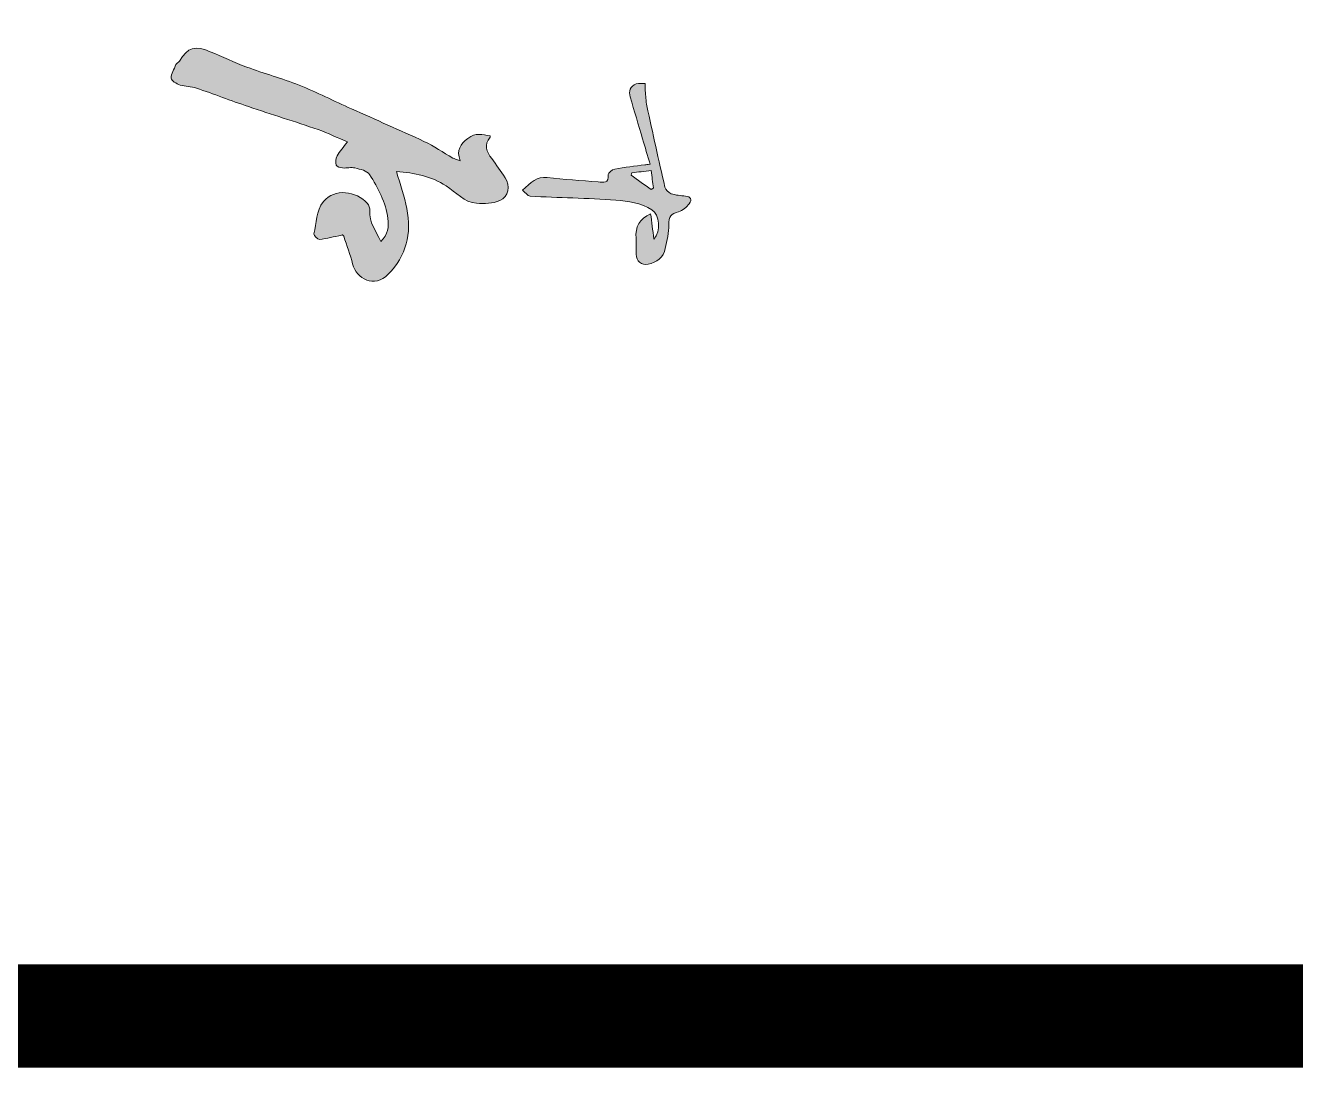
# Model space of a CAD drawing. Header units: inches. Extents: x -3733042 to -3450527, y 579159 to 997713.
# Drawn here: x -3507819 to -3505974, y 768888 to 770401 of the extents above; entities that cross this region are included whole.
import ezdxf

# ---------------------------------------------------------------- set-up
doc = ezdxf.new("R2010")
doc.units = ezdxf.units.IN
doc.header["$LTSCALE"] = 1000
doc.header["$MEASUREMENT"] = 0
doc.layers.get('0').update_dxf_attribs({"lineweight": 18})
doc.layers.add('PUB_TITLE', color=153, linetype='Continuous', lineweight=18)

msp = doc.modelspace()

# ---------------------------------------------------------------- hatches: boundary and pattern name
h = msp.add_hatch(color=256)
edge = h.paths.add_edge_path(flags=0)
edge.add_spline(control_points=[(-3506889.2, 770077.1), (-3506886.7, 770088.4), (-3506883.9, 770100.1), (-3506884.1, 770111.5)], knot_values=[0, 0, 0, 0, 34.842868, 34.842868, 34.842868, 34.842868], weights=[1, 1, 1, 1], degree=3, periodic=0)
edge.add_spline(control_points=[(-3506884.1, 770111.5), (-3506884.4, 770122.9), (-3506880.7, 770127.7), (-3506869.9, 770130.4)], knot_values=[0, 0, 0, 0, 26.477189, 26.477189, 26.477189, 26.477189], weights=[1, 1, 1, 1], degree=3, periodic=0)
edge.add_spline(control_points=[(-3506869.9, 770130.4), (-3506864, 770132), (-3506858.4, 770137.2), (-3506854.4, 770142)], knot_values=[0, 0, 0, 0, 19.651519, 19.651519, 19.651519, 19.651519], weights=[1, 1, 1, 1], degree=3, periodic=0)
edge.add_spline(control_points=[(-3506854.4, 770142), (-3506849.4, 770148), (-3506852.2, 770152.2), (-3506859.9, 770153.1)], knot_values=[0, 0, 0, 0, 16.866186, 16.866186, 16.866186, 16.866186], weights=[1, 1, 1, 1], degree=3, periodic=0)
edge.add_spline(control_points=[(-3506859.9, 770153.1), (-3506866.9, 770153.8), (-3506874.2, 770154.3), (-3506880.7, 770156.6)], knot_values=[0, 0, 0, 0, 21.097334, 21.097334, 21.097334, 21.097334], weights=[1, 1, 1, 1], degree=3, periodic=0)
edge.add_spline(control_points=[(-3506880.7, 770156.6), (-3506884.5, 770158), (-3506888.9, 770162.4), (-3506889.8, 770166.3)], knot_values=[0, 0, 0, 0, 13.685045, 13.685045, 13.685045, 13.685045], weights=[1, 1, 1, 1], degree=3, periodic=0)
edge.add_spline(control_points=[(-3506889.8, 770166.3), (-3506898.9, 770205.4), (-3506907.5, 770244.8), (-3506916, 770284.1)], knot_values=[0, 0, 0, 0, 120.770531, 120.770531, 120.770531, 120.770531], weights=[1, 1, 1, 1], degree=3, periodic=0)
edge.add_spline(control_points=[(-3506916, 770284.1), (-3506917.5, 770291.3), (-3506917.7, 770298.8), (-3506918.3, 770306.1)], knot_values=[0, 0, 0, 0, 22.133973, 22.133973, 22.133973, 22.133973], weights=[1, 1, 1, 1], degree=3, periodic=0)
edge.add_spline(control_points=[(-3506918.3, 770306.1), (-3506918.6, 770309.6), (-3506918.4, 770313.2), (-3506918.4, 770316.7)], knot_values=[0, 0, 0, 0, 10.534797, 10.534797, 10.534797, 10.534797], weights=[1, 1, 1, 1], degree=3, periodic=0)
edge.add_spline(control_points=[(-3506918.4, 770316.7), (-3506922.8, 770316.5), (-3506927.5, 770317.3), (-3506931.4, 770315.9)], knot_values=[0, 0, 0, 0, 13.063534, 13.063534, 13.063534, 13.063534], weights=[1, 1, 1, 1], degree=3, periodic=0)
edge.add_spline(control_points=[(-3506931.4, 770315.9), (-3506940.6, 770312.9), (-3506942.4, 770305.3), (-3506940.1, 770297)], knot_values=[0, 0, 0, 0, 23.462993, 23.462993, 23.462993, 23.462993], weights=[1, 1, 1, 1], degree=3, periodic=0)
edge.add_spline(control_points=[(-3506940.1, 770297), (-3506934.3, 770276.6), (-3506928.1, 770256.4), (-3506922.1, 770236.1)], knot_values=[0, 0, 0, 0, 63.546038, 63.546038, 63.546038, 63.546038], weights=[1, 1, 1, 1], degree=3, periodic=0)
edge.add_spline(control_points=[(-3506922.1, 770236.1), (-3506918.5, 770224.1), (-3506915.1, 770212.2), (-3506911.3, 770199.4)], knot_values=[0, 0, 0, 0, 38.203146, 38.203146, 38.203146, 38.203146], weights=[1, 1, 1, 1], degree=3, periodic=0)
edge.add_spline(control_points=[(-3506911.3, 770199.4), (-3506915.4, 770198.9), (-3506917.1, 770198.7), (-3506918.8, 770198.5)], knot_values=[0, 0, 0, 0, 7.519536, 7.519536, 7.519536, 7.519536], weights=[1, 1, 1, 1], degree=3, periodic=0)
edge.add_spline(control_points=[(-3506918.8, 770198.5), (-3506933.4, 770196.6), (-3506948.1, 770195.1), (-3506962.6, 770192.4)], knot_values=[0, 0, 0, 0, 44.25842, 44.25842, 44.25842, 44.25842], weights=[1, 1, 1, 1], degree=3, periodic=0)
edge.add_spline(control_points=[(-3506962.6, 770192.4), (-3506966.3, 770191.7), (-3506972.3, 770186.8), (-3506972, 770184.3)], knot_values=[0, 0, 0, 0, 13.007165, 13.007165, 13.007165, 13.007165], weights=[1, 1, 1, 1], degree=3, periodic=0)
edge.add_spline(control_points=[(-3506972, 770184.3), (-3506970.8, 770171.1), (-3506978.8, 770173), (-3506986.9, 770173.7)], knot_values=[0, 0, 0, 0, 23.075484, 23.075484, 23.075484, 23.075484], weights=[1, 1, 1, 1], degree=3, periodic=0)
edge.add_spline(control_points=[(-3506986.9, 770173.7), (-3507011.5, 770175.8), (-3507036.1, 770177.2), (-3507060.6, 770180.1)], knot_values=[0, 0, 0, 0, 74.052964, 74.052964, 74.052964, 74.052964], weights=[1, 1, 1, 1], degree=3, periodic=0)
edge.add_spline(control_points=[(-3507060.6, 770180.1), (-3507075.8, 770182), (-3507084.4, 770172.6), (-3507096.6, 770161.8)], knot_values=[0, 0, 0, 0, 41.865386, 41.865386, 41.865386, 41.865386], weights=[1, 1, 1, 1], degree=3, periodic=0)
edge.add_spline(control_points=[(-3507096.6, 770161.8), (-3507092.5, 770158.4), (-3507089.2, 770153.2), (-3507085.7, 770153)], knot_values=[0, 0, 0, 0, 14.260985, 14.260985, 14.260985, 14.260985], weights=[1, 1, 1, 1], degree=3, periodic=0)
edge.add_spline(control_points=[(-3507085.7, 770153), (-3507044.2, 770150.8), (-3507002.5, 770150.1), (-3506960.9, 770147.2)], knot_values=[0, 0, 0, 0, 124.906471, 124.906471, 124.906471, 124.906471], weights=[1, 1, 1, 1], degree=3, periodic=0)
edge.add_spline(control_points=[(-3506960.9, 770147.2), (-3506943, 770145.9), (-3506924.7, 770143.1), (-3506908.6, 770133.2)], knot_values=[0, 0, 0, 0, 54.758291, 54.758291, 54.758291, 54.758291], weights=[1, 1, 1, 1], degree=3, periodic=0)
edge.add_spline(control_points=[(-3506908.6, 770133.2), (-3506897.5, 770126.3), (-3506894.7, 770101.9), (-3506905.9, 770090.7)], knot_values=[0, 0, 0, 0, 47.254849, 47.254849, 47.254849, 47.254849], weights=[1, 1, 1, 1], degree=3, periodic=0)
edge.add_spline(control_points=[(-3506905.9, 770090.7), (-3506907.5, 770103.7), (-3506909, 770115.5), (-3506910.5, 770127.5)], knot_values=[0, 0, 0, 0, 37.08, 37.08, 37.08, 37.08], weights=[1, 1, 1, 1], degree=3, periodic=0)
edge.add_spline(control_points=[(-3506910.5, 770127.5), (-3506927, 770120.2), (-3506933, 770108.3), (-3506931.7, 770091.9)], knot_values=[0, 0, 0, 0, 44.75449, 44.75449, 44.75449, 44.75449], weights=[1, 1, 1, 1], degree=3, periodic=0)
edge.add_spline(control_points=[(-3506931.7, 770091.9), (-3506931, 770084.2), (-3506931.6, 770076.4), (-3506931.6, 770068.6)], knot_values=[0, 0, 0, 0, 23.29589, 23.29589, 23.29589, 23.29589], weights=[1, 1, 1, 1], degree=3, periodic=0)
edge.add_spline(control_points=[(-3506931.6, 770068.6), (-3506931.6, 770058.8), (-3506924, 770052.5), (-3506914.2, 770054.3)], knot_values=[0, 0, 0, 0, 26.05493, 26.05493, 26.05493, 26.05493], weights=[1, 1, 1, 1], degree=3, periodic=0)
edge.add_spline(control_points=[(-3506914.2, 770054.3), (-3506901.2, 770056.8), (-3506892.1, 770063.9), (-3506889.2, 770077.1)], knot_values=[0, 0, 0, 0, 36.113608, 36.113608, 36.113608, 36.113608], weights=[1, 1, 1, 1], degree=3, periodic=0)
edge = h.paths.add_edge_path(flags=0)
edge.add_spline(control_points=[(-3506906.6, 770165), (-3506907.7, 770164.1), (-3506908.7, 770163.3), (-3506909.7, 770162.5)], knot_values=[0, 0, 0, 0, 3.92456, 3.92456, 3.92456, 3.92456], weights=[1, 1, 1, 1], degree=3, periodic=0)
edge.add_spline(control_points=[(-3506909.7, 770162.5), (-3506919.4, 770169.5), (-3506929.2, 770176.6), (-3506938.9, 770183.7)], knot_values=[0, 0, 0, 0, 36.100795, 36.100795, 36.100795, 36.100795], weights=[1, 1, 1, 1], degree=3, periodic=0)
edge.add_spline(control_points=[(-3506938.9, 770183.7), (-3506938.6, 770184.8), (-3506938.3, 770185.9), (-3506938, 770187.1)], knot_values=[0, 0, 0, 0, 3.518344, 3.518344, 3.518344, 3.518344], weights=[1, 1, 1, 1], degree=3, periodic=0)
edge.add_spline(control_points=[(-3506938, 770187.1), (-3506928.9, 770188), (-3506919.8, 770189), (-3506909.6, 770190.1)], knot_values=[0, 0, 0, 0, 28.483965, 28.483965, 28.483965, 28.483965], weights=[1, 1, 1, 1], degree=3, periodic=0)
edge.add_spline(control_points=[(-3506909.6, 770190.1), (-3506908.6, 770181.1), (-3506907.6, 770173.1), (-3506906.6, 770165)], knot_values=[0, 0, 0, 0, 25.274546, 25.274546, 25.274546, 25.274546], weights=[1, 1, 1, 1], degree=3, periodic=0)
edge = h.paths.add_edge_path(flags=0)
edge.add_spline(control_points=[(-3507279.5, 770188.6), (-3507253.8, 770187.1), (-3507229.3, 770182.1), (-3507207.5, 770168)], knot_values=[0, 0, 0, 0, 75.794614, 75.794614, 75.794614, 75.794614], weights=[1, 1, 1, 1], degree=3, periodic=0)
edge.add_spline(control_points=[(-3507207.5, 770168), (-3507193.2, 770158.7), (-3507181.4, 770144.1), (-3507163.3, 770142.7)], knot_values=[0, 0, 0, 0, 51.688747, 51.688747, 51.688747, 51.688747], weights=[1, 1, 1, 1], degree=3, periodic=0)
edge.add_spline(control_points=[(-3507163.3, 770142.7), (-3507152.2, 770141.7), (-3507139.8, 770142.4), (-3507129.7, 770146.5)], knot_values=[0, 0, 0, 0, 34.116049, 34.116049, 34.116049, 34.116049], weights=[1, 1, 1, 1], degree=3, periodic=0)
edge.add_spline(control_points=[(-3507129.7, 770146.5), (-3507116.5, 770152.1), (-3507113.9, 770167.7), (-3507121.8, 770179.8)], knot_values=[0, 0, 0, 0, 39.270942, 39.270942, 39.270942, 39.270942], weights=[1, 1, 1, 1], degree=3, periodic=0)
edge.add_spline(control_points=[(-3507121.8, 770179.8), (-3507128.1, 770189.2), (-3507134.6, 770198.4), (-3507141.3, 770207.6)], knot_values=[0, 0, 0, 0, 33.907497, 33.907497, 33.907497, 33.907497], weights=[1, 1, 1, 1], degree=3, periodic=0)
edge.add_spline(control_points=[(-3507141.3, 770207.6), (-3507148.4, 770217.5), (-3507153.6, 770227.4), (-3507143.4, 770238.5)], knot_values=[0, 0, 0, 0, 34.412729, 34.412729, 34.412729, 34.412729], weights=[1, 1, 1, 1], degree=3, periodic=0)
edge.add_spline(control_points=[(-3507143.4, 770238.5), (-3507143.1, 770238.8), (-3507143.5, 770239.8), (-3507143.6, 770240.5)], knot_values=[0, 0, 0, 0, 2.118778, 2.118778, 2.118778, 2.118778], weights=[1, 1, 1, 1], degree=3, periodic=0)
edge.add_spline(control_points=[(-3507143.6, 770240.5), (-3507154.7, 770242.2), (-3507164.7, 770245.9), (-3507176.1, 770236.8)], knot_values=[0, 0, 0, 0, 34.102346, 34.102346, 34.102346, 34.102346], weights=[1, 1, 1, 1], degree=3, periodic=0)
edge.add_spline(control_points=[(-3507176.1, 770236.8), (-3507186.9, 770228.2), (-3507192.8, 770220.3), (-3507187.3, 770204.3)], knot_values=[0, 0, 0, 0, 37.564667, 37.564667, 37.564667, 37.564667], weights=[1, 1, 1, 1], degree=3, periodic=0)
edge.add_spline(control_points=[(-3507187.3, 770204.3), (-3507192.9, 770206.4), (-3507195.6, 770207.1), (-3507198, 770208.4)], knot_values=[0, 0, 0, 0, 11.444245, 11.444245, 11.444245, 11.444245], weights=[1, 1, 1, 1], degree=3, periodic=0)
edge.add_spline(control_points=[(-3507198, 770208.4), (-3507211.9, 770216.5), (-3507225.2, 770225.8), (-3507239.7, 770232.5)], knot_values=[0, 0, 0, 0, 48.224772, 48.224772, 48.224772, 48.224772], weights=[1, 1, 1, 1], degree=3, periodic=0)
edge.add_spline(control_points=[(-3507239.7, 770232.5), (-3507274.4, 770248.9), (-3507309.8, 770263.9), (-3507344.9, 770279.7)], knot_values=[0, 0, 0, 0, 115.268592, 115.268592, 115.268592, 115.268592], weights=[1, 1, 1, 1], degree=3, periodic=0)
edge.add_spline(control_points=[(-3507344.9, 770279.7), (-3507370.3, 770291.1), (-3507395.2, 770303.7), (-3507421, 770314.1)], knot_values=[0, 0, 0, 0, 83.559607, 83.559607, 83.559607, 83.559607], weights=[1, 1, 1, 1], degree=3, periodic=0)
edge.add_spline(control_points=[(-3507421, 770314.1), (-3507445.8, 770324), (-3507471.8, 770331.1), (-3507496.9, 770340.4)], knot_values=[0, 0, 0, 0, 80.345641, 80.345641, 80.345641, 80.345641], weights=[1, 1, 1, 1], degree=3, periodic=0)
edge.add_spline(control_points=[(-3507496.9, 770340.4), (-3507515, 770347.1), (-3507532.6, 770355.2), (-3507550.3, 770362.8)], knot_values=[0, 0, 0, 0, 57.928285, 57.928285, 57.928285, 57.928285], weights=[1, 1, 1, 1], degree=3, periodic=0)
edge.add_spline(control_points=[(-3507550.3, 770362.8), (-3507572.4, 770372.3), (-3507582.3, 770369.3), (-3507594.9, 770349)], knot_values=[0, 0, 0, 0, 53.324417, 53.324417, 53.324417, 53.324417], weights=[1, 1, 1, 1], degree=3, periodic=0)
edge.add_spline(control_points=[(-3507594.9, 770349), (-3507596.1, 770347), (-3507599.1, 770346), (-3507599.9, 770344)], knot_values=[0, 0, 0, 0, 7.124062, 7.124062, 7.124062, 7.124062], weights=[1, 1, 1, 1], degree=3, periodic=0)
edge.add_spline(control_points=[(-3507599.9, 770344), (-3507602.8, 770337.5), (-3507607, 770330.7), (-3507606.9, 770324.1)], knot_values=[0, 0, 0, 0, 21.308546, 21.308546, 21.308546, 21.308546], weights=[1, 1, 1, 1], degree=3, periodic=0)
edge.add_spline(control_points=[(-3507606.9, 770324.1), (-3507606.8, 770320.7), (-3507599.1, 770316.2), (-3507594, 770314.4)], knot_values=[0, 0, 0, 0, 16.721871, 16.721871, 16.721871, 16.721871], weights=[1, 1, 1, 1], degree=3, periodic=0)
edge.add_spline(control_points=[(-3507594, 770314.4), (-3507586.5, 770311.9), (-3507577.8, 770312.4), (-3507570.3, 770309.9)], knot_values=[0, 0, 0, 0, 24.124804, 24.124804, 24.124804, 24.124804], weights=[1, 1, 1, 1], degree=3, periodic=0)
edge.add_spline(control_points=[(-3507570.3, 770309.9), (-3507545, 770301.3), (-3507520.1, 770291.7), (-3507494.8, 770283.1)], knot_values=[0, 0, 0, 0, 80.098623, 80.098623, 80.098623, 80.098623], weights=[1, 1, 1, 1], degree=3, periodic=0)
edge.add_spline(control_points=[(-3507494.8, 770283.1), (-3507461.1, 770271.7), (-3507427, 770261.2), (-3507393.3, 770249.6)], knot_values=[0, 0, 0, 0, 106.916061, 106.916061, 106.916061, 106.916061], weights=[1, 1, 1, 1], degree=3, periodic=0)
edge.add_spline(control_points=[(-3507393.3, 770249.6), (-3507379.2, 770244.7), (-3507365.7, 770238), (-3507351, 770231.8)], knot_values=[0, 0, 0, 0, 45.95587, 45.95587, 45.95587, 45.95587], weights=[1, 1, 1, 1], degree=3, periodic=0)
edge.add_spline(control_points=[(-3507351, 770231.8), (-3507356.7, 770224.1), (-3507362.2, 770218.3), (-3507365.9, 770211.4)], knot_values=[0, 0, 0, 0, 25.260704, 25.260704, 25.260704, 25.260704], weights=[1, 1, 1, 1], degree=3, periodic=0)
edge.add_spline(control_points=[(-3507365.9, 770211.4), (-3507367.9, 770207.8), (-3507368.2, 770202.2), (-3507367, 770198.1)], knot_values=[0, 0, 0, 0, 13.648132, 13.648132, 13.648132, 13.648132], weights=[1, 1, 1, 1], degree=3, periodic=0)
edge.add_spline(control_points=[(-3507367, 770198.1), (-3507366.4, 770195.9), (-3507361.1, 770194.3), (-3507357.8, 770194)], knot_values=[0, 0, 0, 0, 10.468751, 10.468751, 10.468751, 10.468751], weights=[1, 1, 1, 1], degree=3, periodic=0)
edge.add_spline(control_points=[(-3507357.8, 770194), (-3507351.8, 770193.4), (-3507345.5, 770195.3), (-3507339.9, 770193.9)], knot_values=[0, 0, 0, 0, 17.955761, 17.955761, 17.955761, 17.955761], weights=[1, 1, 1, 1], degree=3, periodic=0)
edge.add_spline(control_points=[(-3507339.9, 770193.9), (-3507332.3, 770192), (-3507322.2, 770190), (-3507318.8, 770184.5)], knot_values=[0, 0, 0, 0, 23.545532, 23.545532, 23.545532, 23.545532], weights=[1, 1, 1, 1], degree=3, periodic=0)
edge.add_spline(control_points=[(-3507318.8, 770184.5), (-3507306.4, 770164.8), (-3507295.2, 770144.2), (-3507292, 770120.5)], knot_values=[0, 0, 0, 0, 69.953017, 69.953017, 69.953017, 69.953017], weights=[1, 1, 1, 1], degree=3, periodic=0)
edge.add_spline(control_points=[(-3507292, 770120.5), (-3507290.4, 770108.7), (-3507292, 770097.5), (-3507302.5, 770087.3)], knot_values=[0, 0, 0, 0, 36.298344, 36.298344, 36.298344, 36.298344], weights=[1, 1, 1, 1], degree=3, periodic=0)
edge.add_spline(control_points=[(-3507302.5, 770087.3), (-3507308.9, 770102.7), (-3507320.2, 770114.7), (-3507318.4, 770132.1)], knot_values=[0, 0, 0, 0, 48.279492, 48.279492, 48.279492, 48.279492], weights=[1, 1, 1, 1], degree=3, periodic=0)
edge.add_spline(control_points=[(-3507318.4, 770132.1), (-3507318, 770135.5), (-3507319.7, 770140.1), (-3507322.1, 770142.8)], knot_values=[0, 0, 0, 0, 11.63689, 11.63689, 11.63689, 11.63689], weights=[1, 1, 1, 1], degree=3, periodic=0)
edge.add_spline(control_points=[(-3507322.1, 770142.8), (-3507337.7, 770160.5), (-3507369.8, 770164.9), (-3507385.6, 770145.2)], knot_values=[0, 0, 0, 0, 71.808373, 71.808373, 71.808373, 71.808373], weights=[1, 1, 1, 1], degree=3, periodic=0)
edge.add_spline(control_points=[(-3507385.6, 770145.2), (-3507396.8, 770131.3), (-3507395.9, 770114.1), (-3507399.5, 770098.2)], knot_values=[0, 0, 0, 0, 49.566485, 49.566485, 49.566485, 49.566485], weights=[1, 1, 1, 1], degree=3, periodic=0)
edge.add_spline(control_points=[(-3507399.5, 770098.2), (-3507400, 770096.1), (-3507393.9, 770089.9), (-3507391.4, 770090.2)], knot_values=[0, 0, 0, 0, 12.091291, 12.091291, 12.091291, 12.091291], weights=[1, 1, 1, 1], degree=3, periodic=0)
edge.add_spline(control_points=[(-3507391.4, 770090.2), (-3507380.7, 770091.3), (-3507370.2, 770094.1), (-3507359.6, 770096.4)], knot_values=[0, 0, 0, 0, 32.399498, 32.399498, 32.399498, 32.399498], weights=[1, 1, 1, 1], degree=3, periodic=0)
edge.add_spline(control_points=[(-3507359.6, 770096.4), (-3507358.6, 770098), (-3507356.9, 770096.5), (-3507356.3, 770094.7)], knot_values=[0, 0, 0, 0, 4.786292, 4.786292, 4.786292, 4.786292], weights=[1, 1, 1, 1], degree=3, periodic=0)
edge.add_spline(control_points=[(-3507356.3, 770094.7), (-3507351.8, 770081.3), (-3507346.6, 770068.1), (-3507343.3, 770054.5)], knot_values=[0, 0, 0, 0, 42.261771, 42.261771, 42.261771, 42.261771], weights=[1, 1, 1, 1], degree=3, periodic=0)
edge.add_spline(control_points=[(-3507343.3, 770054.5), (-3507337.8, 770032.5), (-3507311.6, 770019.3), (-3507291.8, 770039.5)], knot_values=[0, 0, 0, 0, 66.352598, 66.352598, 66.352598, 66.352598], weights=[1, 1, 1, 1], degree=3, periodic=0)
edge.add_spline(control_points=[(-3507291.8, 770039.5), (-3507265.4, 770066.6), (-3507257.3, 770098.7), (-3507264.6, 770134.9)], knot_values=[0, 0, 0, 0, 103.588255, 103.588255, 103.588255, 103.588255], weights=[1, 1, 1, 1], degree=3, periodic=0)
edge.add_spline(control_points=[(-3507264.6, 770134.9), (-3507268.1, 770152.6), (-3507274.2, 770169.9), (-3507279.5, 770188.6)], knot_values=[0, 0, 0, 0, 55.845286, 55.845286, 55.845286, 55.845286], weights=[1, 1, 1, 1], degree=3, periodic=0)

# ---------------------------------------------------------------- linework, layer by layer
for points in [[(-3507594.9, 770349), (-3507582.3, 770369.3), (-3507572.4, 770372.3), (-3507550.3, 770362.8)], [(-3507599.9, 770344), (-3507599.1, 770346), (-3507596.1, 770347), (-3507594.9, 770349)], [(-3507550.3, 770362.8), (-3507532.6, 770355.2), (-3507515, 770347.1), (-3507496.9, 770340.4)], [(-3507606.9, 770324.1), (-3507607, 770330.7), (-3507602.8, 770337.5), (-3507599.9, 770344)], [(-3507496.9, 770340.4), (-3507471.8, 770331.1), (-3507445.8, 770324), (-3507421, 770314.1)], [(-3507594, 770314.4), (-3507599.1, 770316.2), (-3507606.8, 770320.7), (-3507606.9, 770324.1)], [(-3507570.3, 770309.9), (-3507577.8, 770312.4), (-3507586.5, 770311.9), (-3507594, 770314.4)], [(-3507421, 770314.1), (-3507395.2, 770303.7), (-3507370.3, 770291.1), (-3507344.9, 770279.7)], [(-3506940.1, 770297), (-3506942.4, 770305.3), (-3506940.6, 770312.9), (-3506931.4, 770315.9)], [(-3506931.4, 770315.9), (-3506927.5, 770317.3), (-3506922.8, 770316.5), (-3506918.4, 770316.7)], [(-3506918.4, 770316.7), (-3506918.4, 770313.2), (-3506918.6, 770309.6), (-3506918.3, 770306.1)], [(-3507494.8, 770283.1), (-3507520.1, 770291.7), (-3507545, 770301.3), (-3507570.3, 770309.9)], [(-3506922.1, 770236.1), (-3506928.1, 770256.4), (-3506934.3, 770276.6), (-3506940.1, 770297)], [(-3506918.3, 770306.1), (-3506917.7, 770298.8), (-3506917.5, 770291.3), (-3506916, 770284.1)], [(-3507393.3, 770249.6), (-3507427, 770261.2), (-3507461.1, 770271.7), (-3507494.8, 770283.1)], [(-3507344.9, 770279.7), (-3507309.8, 770263.9), (-3507274.4, 770248.9), (-3507239.7, 770232.5)], [(-3506916, 770284.1), (-3506907.5, 770244.8), (-3506898.9, 770205.4), (-3506889.8, 770166.3)], [(-3507351, 770231.8), (-3507365.7, 770238), (-3507379.2, 770244.7), (-3507393.3, 770249.6)], [(-3507187.3, 770204.3), (-3507192.8, 770220.3), (-3507186.9, 770228.2), (-3507176.1, 770236.8)], [(-3507176.1, 770236.8), (-3507164.7, 770245.9), (-3507154.7, 770242.2), (-3507143.6, 770240.5)], [(-3507143.4, 770238.5), (-3507153.6, 770227.4), (-3507148.4, 770217.5), (-3507141.3, 770207.6)], [(-3507143.6, 770240.5), (-3507143.5, 770239.8), (-3507143.1, 770238.8), (-3507143.4, 770238.5)], [(-3507365.9, 770211.4), (-3507362.2, 770218.3), (-3507356.7, 770224.1), (-3507351, 770231.8)], [(-3507239.7, 770232.5), (-3507225.2, 770225.8), (-3507211.9, 770216.5), (-3507198, 770208.4)], [(-3506911.3, 770199.4), (-3506915.1, 770212.2), (-3506918.5, 770224.1), (-3506922.1, 770236.1)], [(-3507367, 770198.1), (-3507368.2, 770202.2), (-3507367.9, 770207.8), (-3507365.9, 770211.4)], [(-3507198, 770208.4), (-3507195.6, 770207.1), (-3507192.9, 770206.4), (-3507187.3, 770204.3)], [(-3507141.3, 770207.6), (-3507134.6, 770198.4), (-3507128.1, 770189.2), (-3507121.8, 770179.8)], [(-3507357.8, 770194), (-3507361.1, 770194.3), (-3507366.4, 770195.9), (-3507367, 770198.1)], [(-3507339.9, 770193.9), (-3507345.5, 770195.3), (-3507351.8, 770193.4), (-3507357.8, 770194)], [(-3507318.8, 770184.5), (-3507322.2, 770190), (-3507332.3, 770192), (-3507339.9, 770193.9)], [(-3507292, 770120.5), (-3507295.2, 770144.2), (-3507306.4, 770164.8), (-3507318.8, 770184.5)], [(-3507207.5, 770168), (-3507229.3, 770182.1), (-3507253.8, 770187.1), (-3507279.5, 770188.6)], [(-3507279.5, 770188.6), (-3507274.2, 770169.9), (-3507268.1, 770152.6), (-3507264.6, 770134.9)], [(-3506986.9, 770173.7), (-3506978.8, 770173), (-3506970.8, 770171.1), (-3506972, 770184.3)], [(-3506972, 770184.3), (-3506972.3, 770186.8), (-3506966.3, 770191.7), (-3506962.6, 770192.4)], [(-3506962.6, 770192.4), (-3506948.1, 770195.1), (-3506933.4, 770196.6), (-3506918.8, 770198.5)], [(-3506938, 770187.1), (-3506938.3, 770185.9), (-3506938.6, 770184.8), (-3506938.9, 770183.7)], [(-3506938.9, 770183.7), (-3506929.2, 770176.6), (-3506919.4, 770169.5), (-3506909.7, 770162.5)], [(-3506909.6, 770190.1), (-3506919.8, 770189), (-3506928.9, 770188), (-3506938, 770187.1)], [(-3506918.8, 770198.5), (-3506917.1, 770198.7), (-3506915.4, 770198.9), (-3506911.3, 770199.4)], [(-3506906.6, 770165), (-3506907.6, 770173.1), (-3506908.6, 770181.1), (-3506909.6, 770190.1)], [(-3507163.3, 770142.7), (-3507181.4, 770144.1), (-3507193.2, 770158.7), (-3507207.5, 770168)], [(-3507121.8, 770179.8), (-3507113.9, 770167.7), (-3507116.5, 770152.1), (-3507129.7, 770146.5)], [(-3507096.6, 770161.8), (-3507084.4, 770172.6), (-3507075.8, 770182), (-3507060.6, 770180.1)], [(-3507060.6, 770180.1), (-3507036.1, 770177.2), (-3507011.5, 770175.8), (-3506986.9, 770173.7)], [(-3506909.7, 770162.5), (-3506908.7, 770163.3), (-3506907.7, 770164.1), (-3506906.6, 770165)], [(-3506889.8, 770166.3), (-3506888.9, 770162.4), (-3506884.5, 770158), (-3506880.7, 770156.6)], [(-3507399.5, 770098.2), (-3507395.9, 770114.1), (-3507396.8, 770131.3), (-3507385.6, 770145.2)], [(-3507385.6, 770145.2), (-3507369.8, 770164.9), (-3507337.7, 770160.5), (-3507322.1, 770142.8)], [(-3507129.7, 770146.5), (-3507139.8, 770142.4), (-3507152.2, 770141.7), (-3507163.3, 770142.7)], [(-3507085.7, 770153), (-3507089.2, 770153.2), (-3507092.5, 770158.4), (-3507096.6, 770161.8)], [(-3506960.9, 770147.2), (-3507002.5, 770150.1), (-3507044.2, 770150.8), (-3507085.7, 770153)], [(-3506908.6, 770133.2), (-3506924.7, 770143.1), (-3506943, 770145.9), (-3506960.9, 770147.2)], [(-3506880.7, 770156.6), (-3506874.2, 770154.3), (-3506866.9, 770153.8), (-3506859.9, 770153.1)], [(-3506859.9, 770153.1), (-3506852.2, 770152.2), (-3506849.4, 770148), (-3506854.4, 770142)], [(-3507322.1, 770142.8), (-3507319.7, 770140.1), (-3507318, 770135.5), (-3507318.4, 770132.1)], [(-3507318.4, 770132.1), (-3507320.2, 770114.7), (-3507308.9, 770102.7), (-3507302.5, 770087.3)], [(-3507264.6, 770134.9), (-3507257.3, 770098.7), (-3507265.4, 770066.6), (-3507291.8, 770039.5)], [(-3506931.7, 770091.9), (-3506933, 770108.3), (-3506927, 770120.2), (-3506910.5, 770127.5)], [(-3506910.5, 770127.5), (-3506909, 770115.5), (-3506907.5, 770103.7), (-3506905.9, 770090.7)], [(-3506905.9, 770090.7), (-3506894.7, 770101.9), (-3506897.5, 770126.3), (-3506908.6, 770133.2)], [(-3506869.9, 770130.4), (-3506880.7, 770127.7), (-3506884.4, 770122.9), (-3506884.1, 770111.5)], [(-3506854.4, 770142), (-3506858.4, 770137.2), (-3506864, 770132), (-3506869.9, 770130.4)], [(-3507302.5, 770087.3), (-3507292, 770097.5), (-3507290.4, 770108.7), (-3507292, 770120.5)], [(-3506884.1, 770111.5), (-3506883.9, 770100.1), (-3506886.7, 770088.4), (-3506889.2, 770077.1)], [(-3507391.4, 770090.2), (-3507393.9, 770089.9), (-3507400, 770096.1), (-3507399.5, 770098.2)], [(-3507359.6, 770096.4), (-3507370.2, 770094.1), (-3507380.7, 770091.3), (-3507391.4, 770090.2)], [(-3507356.3, 770094.7), (-3507356.9, 770096.5), (-3507358.6, 770098), (-3507359.6, 770096.4)], [(-3507343.3, 770054.5), (-3507346.6, 770068.1), (-3507351.8, 770081.3), (-3507356.3, 770094.7)], [(-3506931.6, 770068.6), (-3506931.6, 770076.4), (-3506931, 770084.2), (-3506931.7, 770091.9)], [(-3506889.2, 770077.1), (-3506892.1, 770063.9), (-3506901.2, 770056.8), (-3506914.2, 770054.3)], [(-3507291.8, 770039.5), (-3507311.6, 770019.3), (-3507337.8, 770032.5), (-3507343.3, 770054.5)], [(-3506914.2, 770054.3), (-3506924, 770052.5), (-3506931.6, 770058.8), (-3506931.6, 770068.6)]]:
    msp.add_open_spline(points, degree=3)
at = {"layer": 'PUB_TITLE'}
msp.add_lwpolyline([(-3560476.8, 768962.6, 150, 150, 0), (-3500476.8, 768962.6, 150, 150, 0), (-3500476.8, 875162.6, 150, 150, 0), (-3560476.8, 875162.6, 150, 150, 0)], format="xyseb", close=True, dxfattribs=at)

doc.saveas('drawing.dxf')
